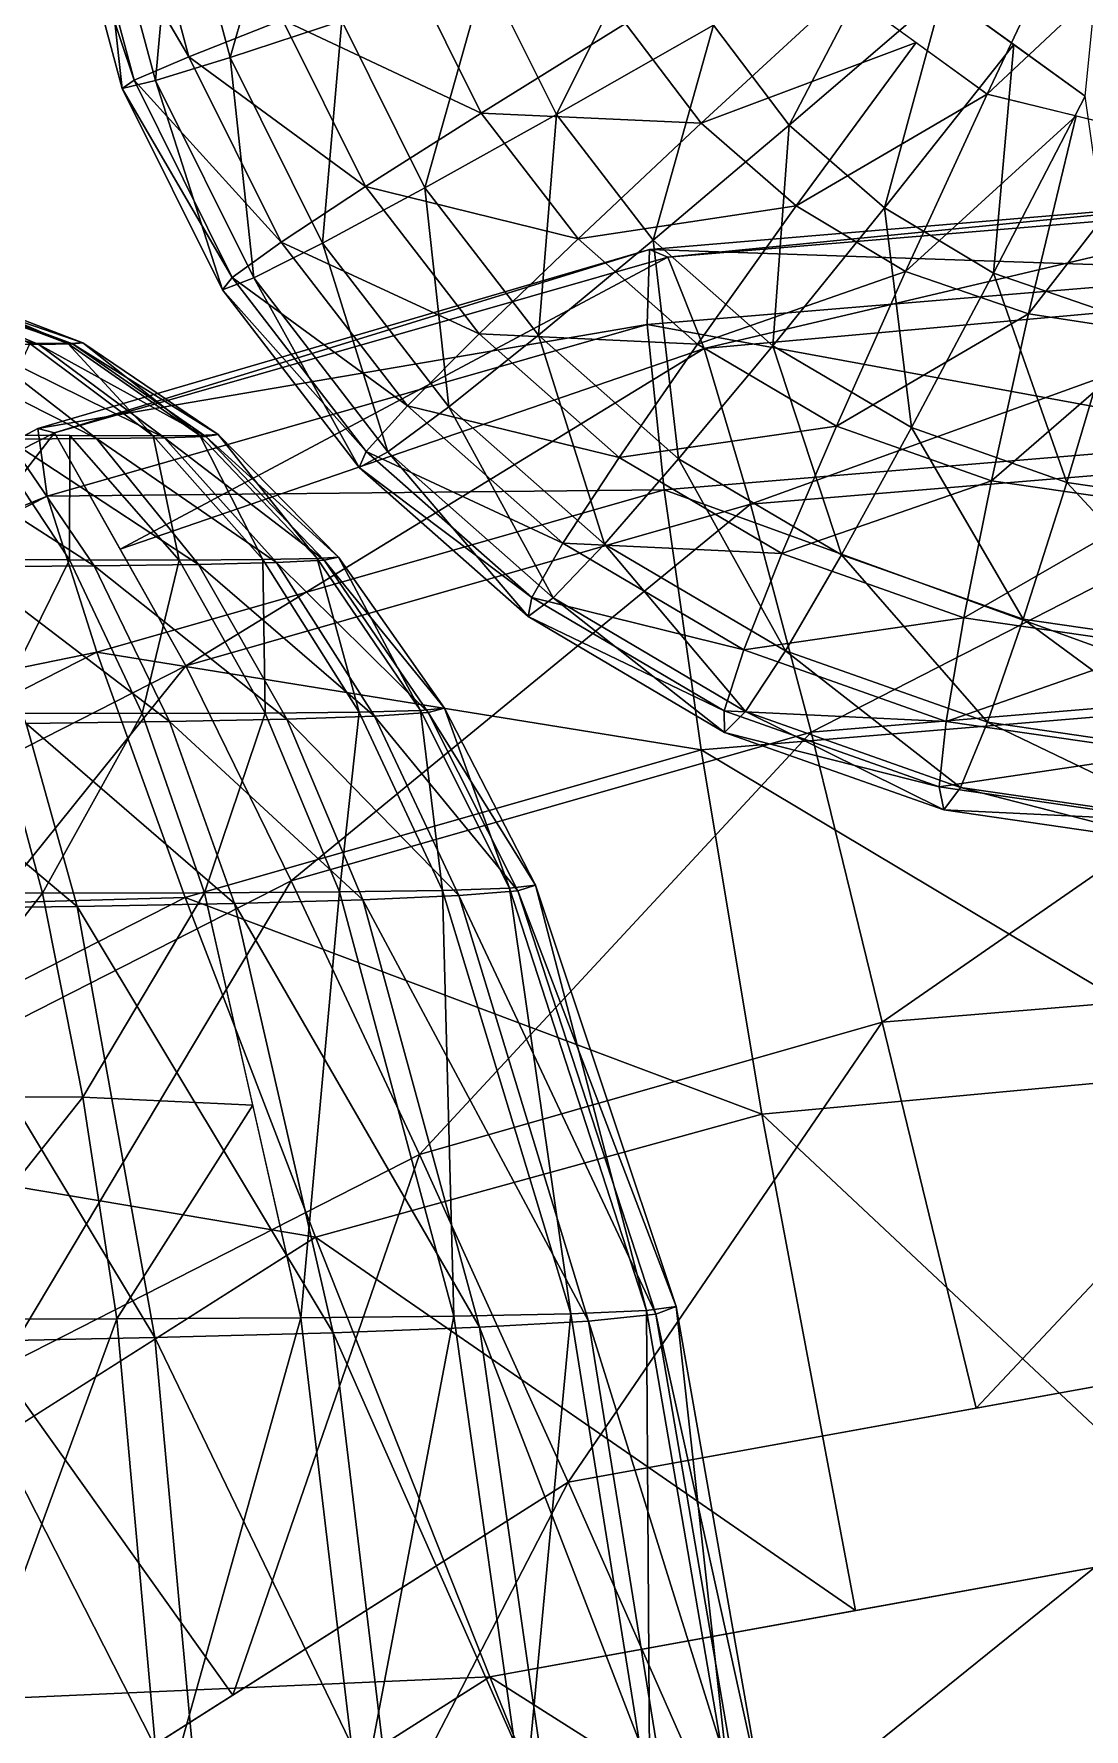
# Model space of a CAD drawing. Extents: x -23.6 to 25, y -17.9 to 25.9.
# Drawn here: x -6.35 to -0.6, y 8.44 to 17.73 of the extents above; entities that cross this region are included whole.
import ezdxf

# ---------------------------------------------------------------- set-up
doc = ezdxf.new("R2010")
doc.units = 0

msp = doc.modelspace()

# ---------------------------------------------------------------- linework, layer by layer
at = {"layer": 'Corps0', "color": 7}
for points in [[(-2.97674, 16.54516, -23.10852), (-2.87585, 16.50213, -18.45245), (0.62756, 16.84808, -23.16241)], [(0.62756, 16.84808, -23.16241), (0.52984, 16.42614, -27.6593), (-2.97674, 16.54516, -23.10852)], [(0.72149, 16.80163, -18.50494), (0.62756, 16.84808, -23.16241), (-2.87585, 16.50213, -18.45245)], [(-2.87585, 16.50213, -18.45245), (-2.67785, 16.00262, -13.79376), (0.72149, 16.80163, -18.50494)], [(0.80938, 16.31726, -13.83612), (0.72149, 16.80163, -18.50494), (-2.67785, 16.00262, -13.79376)], [(-6.32781, 15.56347, -23.05084), (-6.23669, 15.54132, -18.40344), (-2.97674, 16.54516, -23.10852)], [(-2.97674, 16.54516, -23.10852), (-2.98931, 16.13311, -27.60791), (-6.32781, 15.56347, -23.05084)], [(-2.87585, 16.50213, -18.45245), (-2.97674, 16.54516, -23.10852), (-6.23669, 15.54132, -18.40344)], [(-2.98931, 16.13311, -27.60791), (-2.97674, 16.54516, -23.10852), (0.52984, 16.42614, -27.6593)], [(-6.23669, 15.54132, -18.40344), (-5.87689, 14.90313, -13.80737), (-2.87585, 16.50213, -18.45245)], [(-2.67785, 16.00262, -13.79376), (-2.87585, 16.50213, -18.45245), (-5.87689, 14.90313, -13.80737)], [(0.52984, 16.42614, -27.6593), (0.43115, 15.50579, -31.84674), (-2.98931, 16.13311, -27.60791)], [(-2.67785, 16.00262, -13.79376), (-2.42333, 15.14935, -9.25653), (0.80938, 16.31726, -13.83612)], [(0.88836, 15.4251, -9.30487), (0.80938, 16.31726, -13.83612), (-2.42333, 15.14935, -9.25653)], [(-6.27709, 15.19317, -27.55999), (-6.32781, 15.56347, -23.05084), (-2.98931, 16.13311, -27.60791)], [(-2.98931, 16.13311, -27.60791), (-2.89678, 15.22875, -31.79815), (-6.27709, 15.19317, -27.55999)], [(-2.89678, 15.22875, -31.79815), (-2.98931, 16.13311, -27.60791), (0.43115, 15.50579, -31.84674)], [(-5.87689, 14.90313, -13.80737), (-5.51727, 14.26483, -9.21148), (-2.67785, 16.00262, -13.79376)], [(-2.42333, 15.14935, -9.25653), (-2.67785, 16.00262, -13.79376), (-5.51727, 14.26483, -9.21148)], [(-9.33697, 13.95599, -22.98315), (-9.28802, 13.98785, -18.35906), (-6.32781, 15.56347, -23.05084)], [(-6.32781, 15.56347, -23.05084), (-6.27709, 15.19317, -27.55999), (-9.33697, 13.95599, -22.98315)], [(-6.23669, 15.54132, -18.40344), (-6.32781, 15.56347, -23.05084), (-9.28802, 13.98785, -18.35906)], [(-9.28802, 13.98785, -18.35906), (-8.32641, 12.83471, -9.17047), (-6.23669, 15.54132, -18.40344)], [(-5.51727, 14.26483, -9.21148), (-6.23669, 15.54132, -18.40344), (-8.32641, 12.83471, -9.17047)], [(0.43115, 15.50579, -31.84674), (0.33386, 14.05682, -35.5758), (-2.89678, 15.22875, -31.79815)], [(-2.42333, 15.14935, -9.25653), (-2.09197, 13.90142, -5.0158), (0.88836, 15.4251, -9.30487)], [(0.95611, 14.15521, -5.0603), (0.88836, 15.4251, -9.30487), (-2.09197, 13.90142, -5.0158)], [(-6.00598, 14.3399, -31.7528), (-6.27709, 15.19317, -27.55999), (-2.89678, 15.22875, -31.79815)], [(-2.89678, 15.22875, -31.79815), (-2.69323, 13.80487, -35.53161), (-6.00598, 14.3399, -31.7528)], [(-2.69323, 13.80487, -35.53161), (-2.89678, 15.22875, -31.79815), (0.33386, 14.05682, -35.5758)], [(-9.26214, 13.67358, -27.51654), (-9.33697, 13.95599, -22.98315), (-6.27709, 15.19317, -27.55999)], [(-6.27709, 15.19317, -27.55999), (-6.00598, 14.3399, -31.7528), (-9.26214, 13.67358, -27.51654)], [(-5.51727, 14.26483, -9.21148), (-4.93969, 13.08734, -4.97424), (-2.42333, 15.14935, -9.25653)], [(-2.09197, 13.90142, -5.0158), (-2.42333, 15.14935, -9.25653), (-4.93969, 13.08734, -4.97424)], [(-8.82885, 12.90283, -31.71166), (-9.26214, 13.67358, -27.51654), (-6.00598, 14.3399, -31.7528)], [(-6.00598, 14.3399, -31.7528), (-5.52124, 12.99633, -35.49041), (-8.82885, 12.90283, -31.71166)], [(-5.52124, 12.99633, -35.49041), (-6.00598, 14.3399, -31.7528), (-2.69323, 13.80487, -35.53161)], [(-8.32641, 12.83471, -9.17047), (-7.52532, 11.77099, -4.93658), (-5.51727, 14.26483, -9.21148)], [(-4.93969, 13.08734, -4.97424), (-5.51727, 14.26483, -9.21148), (-7.52532, 11.77099, -4.93658)], [(-2.09197, 13.90142, -5.0158), (-1.70263, 12.31195, -1.21185), (0.95611, 14.15521, -5.0603)], [(1.00976, 12.53778, -1.25146), (0.95611, 14.15521, -5.0603), (-1.70263, 12.31195, -1.21185)], [(0.33386, 14.05682, -35.5758), (0.24078, 12.04913, -38.69714), (-2.69323, 13.80487, -35.53161)], [(-4.93969, 13.08734, -4.97424), (-4.23675, 11.5874, -1.17492), (-2.09197, 13.90142, -5.0158)], [(-1.70263, 12.31195, -1.21185), (-2.09197, 13.90142, -5.0158), (-4.23675, 11.5874, -1.17492)], [(-2.69323, 13.80487, -35.53161), (-2.36077, 11.80804, -38.65917), (-5.52124, 12.99633, -35.49041)], [(-2.36077, 11.80804, -38.65917), (-2.69323, 13.80487, -35.53161), (0.24078, 12.04913, -38.69714)], [(-7.52532, 11.77099, -4.93658), (-6.53759, 10.41619, -1.14135), (-4.93969, 13.08734, -4.97424)], [(-4.23675, 11.5874, -1.17492), (-4.93969, 13.08734, -4.97424), (-6.53759, 10.41619, -1.14135)], [(-8.08886, 11.6892, -35.453), (-8.82885, 12.90283, -31.71166), (-5.52124, 12.99633, -35.49041)], [(-5.52124, 12.99633, -35.49041), (-4.8078, 11.13476, -38.62353), (-8.08886, 11.6892, -35.453)], [(-4.8078, 11.13476, -38.62353), (-5.52124, 12.99633, -35.49041), (-2.36077, 11.80804, -38.65917)], [(-1.70263, 12.31195, -1.21185), (-1.18774, 10.19842, 2.00531), (1.00976, 12.53778, -1.25146)], [(1.04699, 10.60314, 1.97271), (1.00976, 12.53778, -1.25146), (-1.18774, 10.19842, 2.00531)], [(-4.23675, 11.5874, -1.17492), (-3.4226, 9.79357, 2.0379), (-1.70263, 12.31195, -1.21185)], [(-1.18774, 10.19842, 2.00531), (-1.70263, 12.31195, -1.21185), (-3.4226, 9.79357, 2.0379)], [(0.24078, 12.04913, -38.69714), (0.15423, 9.45245, -41.06201), (-2.36077, 11.80804, -38.65917)], [(-2.36077, 11.80804, -38.65917), (-1.84844, 9.08978, -41.03277), (-4.8078, 11.13476, -38.62353)], [(-1.84844, 9.08978, -41.03277), (-2.36077, 11.80804, -38.65917), (0.15423, 9.45245, -41.06201)], [(-6.88311, 9.81768, -38.59326), (-8.08886, 11.6892, -35.453), (-4.8078, 11.13476, -38.62353)], [(-6.53759, 10.41619, -1.14135), (-5.26007, 8.6275, 2.06463), (-4.23675, 11.5874, -1.17492)], [(-3.4226, 9.79357, 2.0379), (-4.23675, 11.5874, -1.17492), (-5.26007, 8.6275, 2.06463)], [(-4.8078, 11.13476, -38.62353), (-3.85125, 8.72692, -41.0036), (-8.95843, 8.50042, -38.56304)], [(-3.85125, 8.72692, -41.0036), (-4.8078, 11.13476, -38.62353), (-1.84844, 9.08978, -41.03277)], [(-3.4226, 9.79357, 2.0379), (-2.51251, 7.73339, 4.51531), (1.04699, 10.60314, 1.97271)], [(1.06506, 8.38134, 4.46313), (1.04699, 10.60314, 1.97271), (-2.51251, 7.73339, 4.51531)], [(-5.26007, 8.6275, 2.06463), (-6.53759, 10.41619, -1.14135), (-7.09753, 7.4613, 2.09143)], [(-7.09753, 7.4613, 2.09143), (-5.45385, 5.86657, 4.55822), (-3.4226, 9.79357, 2.0379)], [(-2.51251, 7.73339, 4.51531), (-3.4226, 9.79357, 2.0379), (-5.45385, 5.86657, 4.55822)], [(0.15423, 9.45245, -41.06201), (0.07708, 6.23651, -42.52136), (-3.85125, 8.72692, -41.0036)], [(-7.14447, 6.63684, -40.95562), (-8.95843, 8.50042, -38.56304), (-3.85125, 8.72692, -41.0036)], [(-3.85125, 8.72692, -41.0036), (-2.63677, 5.74505, -42.48175), (-7.14447, 6.63684, -40.95562)], [(-2.63677, 5.74505, -42.48175), (-3.85125, 8.72692, -41.0036), (0.07708, 6.23651, -42.52136)]]:
    msp.add_3dface(points, dxfattribs=at)
at = {"layer": 'Nez1', "color": 2}
for points in [[(-5.57269, 18.70666, -15.55389), (-5.27423, 17.59606, -15.56866), (-4.93127, 18.79626, -14.50286)], [(-4.66278, 17.79681, -14.51617), (-4.93127, 18.79626, -14.50286), (-5.27423, 17.59606, -15.56866)], [(-5.79949, 18.71136, -20.49487), (-5.50103, 17.60076, -20.50958), (-6.11889, 18.65295, -19.28637)], [(-6.00146, 18.65051, -16.72814), (-5.6842, 17.46966, -16.74383), (-5.57269, 18.70666, -15.55389)], [(-5.50103, 17.60076, -20.50958), (-5.79949, 18.71136, -20.49487), (-4.98852, 17.80352, -21.61334)], [(-5.27423, 17.59606, -15.56866), (-5.57269, 18.70666, -15.55389), (-5.6842, 17.46966, -16.74383)], [(-1.36932, 17.94964, -12.36285), (-0.59008, 17.38476, -12.39916), (-0.4519, 18.74963, -12.03363)], [(-6.11889, 18.65295, -19.28637), (-5.80163, 17.4721, -19.302), (-6.19055, 18.63177, -18.00122)], [(-6.19055, 18.63177, -18.00122), (-5.86669, 17.42645, -18.01727), (-6.00146, 18.65051, -16.72814)], [(-5.86669, 17.42645, -18.01727), (-6.19055, 18.63177, -18.00122), (-5.80163, 17.4721, -19.302)], [(-5.80163, 17.4721, -19.302), (-6.11889, 18.65295, -19.28637), (-5.50103, 17.60076, -20.50958)], [(-5.6842, 17.46966, -16.74383), (-6.00146, 18.65051, -16.72814), (-5.86669, 17.42645, -18.01727)], [(-3.87518, 18.06317, -13.61071), (-3.48675, 17.28356, -13.62933), (-2.93743, 18.38629, -12.87689)], [(-2.62542, 17.77301, -12.89178), (-2.93743, 18.38629, -12.87689), (-3.48675, 17.28356, -13.62933)], [(-1.12695, 17.39587, -24.09527), (-1.90618, 17.96069, -24.05895), (-0.61926, 18.46893, -24.48822)], [(-0.61926, 18.46893, -24.48822), (-0.11437, 18.34533, -24.51147), (-1.12695, 17.39587, -24.09527)], [(-2.62542, 17.77301, -12.89178), (-2.21099, 17.22589, -12.91131), (-1.62213, 18.35351, -12.35089)], [(-1.36932, 17.94964, -12.36285), (-1.62213, 18.35351, -12.35089), (-2.21099, 17.22589, -12.91131)], [(-0.15191, 17.1571, -24.14025), (-1.12695, 17.39587, -24.09527), (-0.11437, 18.34533, -24.51147)], [(-4.28723, 18.07165, -22.58654), (-3.8988, 17.29205, -22.60516), (-4.98852, 17.80352, -21.61334)], [(-4.66278, 17.79681, -14.51617), (-4.20727, 16.88262, -14.53796), (-3.87518, 18.06317, -13.61071)], [(-3.8988, 17.29205, -22.60516), (-4.28723, 18.07165, -22.58654), (-3.10858, 17.78302, -23.4176)], [(-3.48675, 17.28356, -13.62933), (-3.87518, 18.06317, -13.61071), (-4.20727, 16.88262, -14.53796)], [(-2.69415, 17.23583, -23.43713), (-3.10858, 17.78302, -23.4176), (-1.90618, 17.96069, -24.05895)], [(-1.90618, 17.96069, -24.05895), (-1.51654, 17.67822, -24.07714), (-2.69415, 17.23583, -23.43713)], [(-2.21099, 17.22589, -12.91131), (-1.68988, 16.77355, -12.93566), (-1.36932, 17.94964, -12.36285)], [(-0.97967, 17.66717, -12.38104), (-1.36932, 17.94964, -12.36285), (-1.68988, 16.77355, -12.93566)], [(-4.98852, 17.80352, -21.61334), (-4.53302, 16.88934, -21.63513), (-5.50103, 17.60076, -20.50958)], [(-5.27423, 17.59606, -15.56866), (-4.76812, 16.5802, -15.59283), (-4.66278, 17.79681, -14.51617)], [(-4.53302, 16.88934, -21.63513), (-4.98852, 17.80352, -21.61334), (-3.8988, 17.29205, -22.60516)], [(-4.20727, 16.88262, -14.53796), (-4.66278, 17.79681, -14.51617), (-4.76812, 16.5802, -15.59283)], [(-3.10858, 17.78302, -23.4176), (-2.69415, 17.23583, -23.43713), (-3.8988, 17.29205, -22.60516)], [(-3.48675, 17.28356, -13.62933), (-2.95642, 16.59558, -13.65435), (-2.62542, 17.77301, -12.89178)], [(-2.21099, 17.22589, -12.91131), (-2.62542, 17.77301, -12.89178), (-2.95642, 16.59558, -13.65435)], [(-2.17303, 16.7835, -23.46148), (-2.69415, 17.23583, -23.43713), (-1.51654, 17.67822, -24.07714)], [(-1.51654, 17.67822, -24.07714), (-1.12695, 17.39587, -24.09527), (-2.17303, 16.7835, -23.46148)], [(-1.68988, 16.77355, -12.93566), (-1.09179, 16.41455, -12.96343), (-0.97967, 17.66717, -12.38104)], [(-0.59008, 17.38476, -12.39916), (-0.97967, 17.66717, -12.38104), (-1.09179, 16.41455, -12.96343)], [(-5.50103, 17.60076, -20.50958), (-4.99493, 16.58489, -20.53381), (-5.80163, 17.4721, -19.302)], [(-5.6842, 17.46966, -16.74383), (-5.14599, 16.38958, -16.76953), (-5.27423, 17.59606, -15.56866)], [(-4.99493, 16.58489, -20.53381), (-5.50103, 17.60076, -20.50958), (-4.53302, 16.88934, -21.63513)], [(-4.76812, 16.5802, -15.59283), (-5.27423, 17.59606, -15.56866), (-5.14599, 16.38958, -16.76953)], [(-5.80163, 17.4721, -19.302), (-5.26342, 16.39202, -19.32775), (-5.86669, 17.42645, -18.01727)], [(-5.86669, 17.42645, -18.01727), (-5.31738, 16.32397, -18.04351), (-5.6842, 17.46966, -16.74383)], [(-5.26342, 16.39202, -19.32775), (-5.80163, 17.4721, -19.302), (-4.99493, 16.58489, -20.53381)], [(-5.14599, 16.38958, -16.76953), (-5.6842, 17.46966, -16.74383), (-5.31738, 16.32397, -18.04351)], [(-5.31738, 16.32397, -18.04351), (-5.86669, 17.42645, -18.01727), (-5.26342, 16.39202, -19.32775)], [(-1.57495, 16.42456, -23.48925), (-2.17303, 16.7835, -23.46148), (-1.12695, 17.39587, -24.09527)], [(-1.12695, 17.39587, -24.09527), (-0.63946, 17.27648, -24.11779), (-1.57495, 16.42456, -23.48925)], [(-1.09179, 16.41455, -12.96343), (-0.41729, 16.1828, -12.99462), (-0.59008, 17.38476, -12.39916)], [(-3.8988, 17.29205, -22.60516), (-3.36846, 16.60406, -22.63012), (-4.53302, 16.88934, -21.63513)], [(-4.20727, 16.88262, -14.53796), (-3.58538, 16.07574, -14.56726), (-3.48675, 17.28356, -13.62933)], [(-3.36846, 16.60406, -22.63012), (-3.8988, 17.29205, -22.60516), (-2.69415, 17.23583, -23.43713)], [(-2.95642, 16.59558, -13.65435), (-3.48675, 17.28356, -13.62933), (-3.58538, 16.07574, -14.56726)], [(-0.90045, 16.19274, -23.52044), (-1.57495, 16.42456, -23.48925), (-0.63946, 17.27648, -24.11779)], [(-0.63946, 17.27648, -24.11779), (-0.15191, 17.1571, -24.14025), (-0.90045, 16.19274, -23.52044)], [(-2.69415, 17.23583, -23.43713), (-2.17303, 16.7835, -23.46148), (-3.36846, 16.60406, -22.63012)], [(-2.95642, 16.59558, -13.65435), (-2.30206, 16.01788, -13.68493), (-2.21099, 17.22589, -12.91131)], [(-1.68988, 16.77355, -12.93566), (-2.21099, 17.22589, -12.91131), (-2.30206, 16.01788, -13.68493)], [(-0.17437, 16.08154, -23.55389), (-0.90045, 16.19274, -23.52044), (-0.15191, 17.1571, -24.14025)], [(-4.53302, 16.88934, -21.63513), (-3.91113, 16.08245, -21.66442), (-4.99493, 16.58489, -20.53381)], [(-4.76812, 16.5802, -15.59283), (-4.07708, 15.68365, -15.62542), (-4.20727, 16.88262, -14.53796)], [(-3.91113, 16.08245, -21.66442), (-4.53302, 16.88934, -21.63513), (-3.36846, 16.60406, -22.63012)], [(-3.58538, 16.07574, -14.56726), (-4.20727, 16.88262, -14.53796), (-4.07708, 15.68365, -15.62542)], [(-2.71405, 16.02636, -22.6607), (-3.36846, 16.60406, -22.63012), (-2.17303, 16.7835, -23.46148)], [(-2.17303, 16.7835, -23.46148), (-1.57495, 16.42456, -23.48925), (-2.71405, 16.02636, -22.6607)], [(-2.30206, 16.01788, -13.68493), (-1.54095, 15.56951, -13.72021), (-1.68988, 16.77355, -12.93566)], [(-1.09179, 16.41455, -12.96343), (-1.68988, 16.77355, -12.93566), (-1.54095, 15.56951, -13.72021)], [(-4.99493, 16.58489, -20.53381), (-4.30389, 15.68835, -20.56634), (-5.26342, 16.39202, -19.32775)], [(-5.14599, 16.38958, -16.76953), (-4.41125, 15.43634, -16.80419), (-4.76812, 16.5802, -15.59283)], [(-4.30389, 15.68835, -20.56634), (-4.99493, 16.58489, -20.53381), (-3.91113, 16.08245, -21.66442)], [(-4.07708, 15.68365, -15.62542), (-4.76812, 16.5802, -15.59283), (-4.41125, 15.43634, -16.80419)], [(-3.36846, 16.60406, -22.63012), (-2.71405, 16.02636, -22.6607), (-3.91113, 16.08245, -21.66442)], [(-3.58538, 16.07574, -14.56726), (-2.81787, 15.39837, -14.60308), (-2.95642, 16.59558, -13.65435)], [(-2.30206, 16.01788, -13.68493), (-2.95642, 16.59558, -13.65435), (-2.81787, 15.39837, -14.60308)], [(-5.26342, 16.39202, -19.32775), (-4.52868, 15.43878, -19.36236), (-5.31738, 16.32397, -18.04351)], [(-5.31738, 16.32397, -18.04351), (-4.56738, 15.35095, -18.07885), (-5.14599, 16.38958, -16.76953)], [(-4.52868, 15.43878, -19.36236), (-5.26342, 16.39202, -19.32775), (-4.30389, 15.68835, -20.56634)], [(-4.41125, 15.43634, -16.80419), (-5.14599, 16.38958, -16.76953), (-4.56738, 15.35095, -18.07885)], [(-1.953, 15.578, -22.69604), (-2.71405, 16.02636, -22.6607), (-1.57495, 16.42456, -23.48925)], [(-1.57495, 16.42456, -23.48925), (-0.90045, 16.19274, -23.52044), (-1.953, 15.578, -22.69604)], [(-1.54095, 15.56951, -13.72021), (-0.69104, 15.2691, -13.75958), (-1.09179, 16.41455, -12.96343)], [(-0.41729, 16.1828, -12.99462), (-1.09179, 16.41455, -12.96343), (-0.69104, 15.2691, -13.75958)], [(-4.56738, 15.35095, -18.07885), (-5.31738, 16.32397, -18.04351), (-4.52868, 15.43878, -19.36236)], [(-1.10308, 15.27758, -22.73541), (-1.953, 15.578, -22.69604), (-0.90045, 16.19274, -23.52044)], [(-0.90045, 16.19274, -23.52044), (-0.17437, 16.08154, -23.55389), (-1.10308, 15.27758, -22.73541)], [(-0.69104, 15.2691, -13.75958), (0.23022, 15.13574, -13.80194), (-0.41729, 16.1828, -12.99462)], [(-3.91113, 16.08245, -21.66442), (-3.14361, 15.40509, -21.70025), (-4.30389, 15.68835, -20.56634)], [(-4.07708, 15.68365, -15.62542), (-3.22424, 14.9309, -15.66528), (-3.58538, 16.07574, -14.56726)], [(-3.14361, 15.40509, -21.70025), (-3.91113, 16.08245, -21.66442), (-2.71405, 16.02636, -22.6607)], [(-2.81787, 15.39837, -14.60308), (-3.58538, 16.07574, -14.56726), (-3.22424, 14.9309, -15.66528)], [(-0.18182, 15.14422, -22.77777), (-1.10308, 15.27758, -22.73541), (-0.17437, 16.08154, -23.55389)], [(-2.71405, 16.02636, -22.6607), (-1.953, 15.578, -22.69604), (-3.14361, 15.40509, -21.70025)], [(-2.81787, 15.39837, -14.60308), (-1.92541, 14.87249, -14.64459), (-2.30206, 16.01788, -13.68493)], [(-1.54095, 15.56951, -13.72021), (-2.30206, 16.01788, -13.68493), (-1.92541, 14.87249, -14.64459)], [(-4.30389, 15.68835, -20.56634), (-3.45104, 14.9356, -20.60626), (-4.52868, 15.43878, -19.36236)], [(-4.41125, 15.43634, -16.80419), (-3.50457, 14.63604, -16.84661), (-4.07708, 15.68365, -15.62542)], [(-3.45104, 14.9356, -20.60626), (-4.30389, 15.68835, -20.56634), (-3.14361, 15.40509, -21.70025)], [(-3.22424, 14.9309, -15.66528), (-4.07708, 15.68365, -15.62542), (-3.50457, 14.63604, -16.84661)], [(-2.25115, 14.87921, -21.74176), (-3.14361, 15.40509, -21.70025), (-1.953, 15.578, -22.69604)], [(-1.953, 15.578, -22.69604), (-1.10308, 15.27758, -22.73541), (-2.25115, 14.87921, -21.74176)], [(-1.92541, 14.87249, -14.64459), (-0.92871, 14.52032, -14.69067), (-1.54095, 15.56951, -13.72021)], [(-0.69104, 15.2691, -13.75958), (-1.54095, 15.56951, -13.72021), (-0.92871, 14.52032, -14.69067)], [(-4.52868, 15.43878, -19.36236), (-3.622, 14.63842, -19.40478), (-4.56738, 15.35095, -18.07885)], [(-4.56738, 15.35095, -18.07885), (-3.64184, 14.53405, -18.12213), (-4.41125, 15.43634, -16.80419)], [(-3.622, 14.63842, -19.40478), (-4.52868, 15.43878, -19.36236), (-3.45104, 14.9356, -20.60626)], [(-3.50457, 14.63604, -16.84661), (-4.41125, 15.43634, -16.80419), (-3.64184, 14.53405, -18.12213)], [(-3.64184, 14.53405, -18.12213), (-4.56738, 15.35095, -18.07885), (-3.622, 14.63842, -19.40478)], [(-3.14361, 15.40509, -21.70025), (-2.25115, 14.87921, -21.74176), (-3.45104, 14.9356, -20.60626)], [(-3.22424, 14.9309, -15.66528), (-2.2326, 14.34667, -15.71136), (-2.81787, 15.39837, -14.60308)], [(-1.92541, 14.87249, -14.64459), (-2.81787, 15.39837, -14.60308), (-2.2326, 14.34667, -15.71136)], [(-1.25451, 14.52703, -21.78784), (-2.25115, 14.87921, -21.74176), (-1.10308, 15.27758, -22.73541)], [(-1.10308, 15.27758, -22.73541), (-0.18182, 15.14422, -22.77777), (-1.25451, 14.52703, -21.78784)], [(-0.92871, 14.52032, -14.69067), (0.15161, 14.36389, -14.74041), (-0.69104, 15.2691, -13.75958)], [(0.23022, 15.13574, -13.80194), (-0.69104, 15.2691, -13.75958), (0.15161, 14.36389, -14.74041)], [(-0.17413, 14.3706, -21.83758), (-1.25451, 14.52703, -21.78784), (-0.18182, 15.14422, -22.77777)], [(-3.45104, 14.9356, -20.60626), (-2.45941, 14.35131, -20.65228), (-3.622, 14.63842, -19.40478)], [(-3.50457, 14.63604, -16.84661), (-2.45013, 14.01477, -16.89556), (-3.22424, 14.9309, -15.66528)], [(-2.45941, 14.35131, -20.65228), (-3.45104, 14.9356, -20.60626), (-2.25115, 14.87921, -21.74176)], [(-2.2326, 14.34667, -15.71136), (-3.22424, 14.9309, -15.66528), (-2.45013, 14.01477, -16.89556)], [(-2.25115, 14.87921, -21.74176), (-1.25451, 14.52703, -21.78784), (-2.45941, 14.35131, -20.65228)], [(-2.2326, 14.34667, -15.71136), (-1.12506, 13.95526, -15.76257), (-1.92541, 14.87249, -14.64459)], [(-0.92871, 14.52032, -14.69067), (-1.92541, 14.87249, -14.64459), (-1.12506, 13.95526, -15.76257)], [(-3.622, 14.63842, -19.40478), (-2.56756, 14.01721, -19.45373), (-3.64184, 14.53405, -18.12213)], [(-3.64184, 14.53405, -18.12213), (-2.56561, 13.8999, -18.17211), (-3.50457, 14.63604, -16.84661)], [(-2.56756, 14.01721, -19.45373), (-3.622, 14.63842, -19.40478), (-2.45941, 14.35131, -20.65228)], [(-2.45013, 14.01477, -16.89556), (-3.50457, 14.63604, -16.84661), (-2.56561, 13.8999, -18.17211)], [(-2.56561, 13.8999, -18.17211), (-3.64184, 14.53405, -18.12213), (-2.56756, 14.01721, -19.45373)], [(-1.35186, 13.95996, -20.70355), (-2.45941, 14.35131, -20.65228), (-1.25451, 14.52703, -21.78784)], [(-1.25451, 14.52703, -21.78784), (-0.17413, 14.3706, -21.83758), (-1.35186, 13.95996, -20.70355)], [(-1.12506, 13.95526, -15.76257), (0.07537, 13.78143, -15.81781), (-0.92871, 14.52032, -14.69067)], [(0.15161, 14.36389, -14.74041), (-0.92871, 14.52032, -14.69067), (0.07537, 13.78143, -15.81781)], [(-2.45941, 14.35131, -20.65228), (-1.35186, 13.95996, -20.70355), (-2.56756, 14.01721, -19.45373)], [(-2.45013, 14.01477, -16.89556), (-1.27264, 13.59869, -16.95001), (-2.2326, 14.34667, -15.71136)], [(-1.12506, 13.95526, -15.76257), (-2.2326, 14.34667, -15.71136), (-1.27264, 13.59869, -16.95001)], [(-0.15142, 13.78613, -20.75878), (-1.35186, 13.95996, -20.70355), (-0.17413, 14.3706, -21.83758)], [(-2.56756, 14.01721, -19.45373), (-1.39007, 13.60107, -19.50817), (-2.56561, 13.8999, -18.17211)], [(-1.39007, 13.60107, -19.50817), (-2.56756, 14.01721, -19.45373), (-1.35186, 13.95996, -20.70355)], [(-2.56561, 13.8999, -18.17211), (-1.36364, 13.47521, -18.22772), (-2.45013, 14.01477, -16.89556)], [(-1.27264, 13.59869, -16.95001), (-2.45013, 14.01477, -16.89556), (-1.36364, 13.47521, -18.22772)], [(-1.35186, 13.95996, -20.70355), (-0.15142, 13.78613, -20.75878), (-1.39007, 13.60107, -19.50817)], [(-1.27264, 13.59869, -16.95001), (0.00378, 13.41381, -17.00878), (-1.12506, 13.95526, -15.76257)], [(0.07537, 13.78143, -15.81781), (-1.12506, 13.95526, -15.76257), (0.00378, 13.41381, -17.00878)], [(-1.36364, 13.47521, -18.22772), (-2.56561, 13.8999, -18.17211), (-1.39007, 13.60107, -19.50817)], [(-0.11364, 13.41625, -19.56695), (-1.39007, 13.60107, -19.50817), (-0.15142, 13.78613, -20.75878)], [(-1.39007, 13.60107, -19.50817), (-0.11364, 13.41625, -19.56695), (-1.36364, 13.47521, -18.22772)], [(-1.36364, 13.47521, -18.22772), (-0.06079, 13.28649, -18.28771), (-1.27264, 13.59869, -16.95001)], [(0.00378, 13.41381, -17.00878), (-1.27264, 13.59869, -16.95001), (-0.06079, 13.28649, -18.28771)], [(-0.06079, 13.28649, -18.28771), (-1.36364, 13.47521, -18.22772), (-0.11364, 13.41625, -19.56695)]]:
    msp.add_3dface(points, dxfattribs=at)
at = {"layer": 'Pied_g14', "color": 2}
for points in [[(-7.02746, 16.02673, -51.10772), (-7.62353, 16.35522, -50.73516), (-6.32354, 16.02526, -50.13922)], [(-7.09197, 16.34851, -50.08618), (-6.32354, 16.02526, -50.13922), (-7.62353, 16.35522, -50.73516)], [(-7.00024, 16.34881, -49.69421), (-6.13836, 16.02783, -49.5725), (-7.09197, 16.34851, -50.08618)], [(-6.32354, 16.02526, -50.13922), (-7.09197, 16.34851, -50.08618), (-6.13836, 16.02783, -49.5725)], [(-7.01672, 16.34973, -48.91442), (-6.16387, 16.03051, -48.36541), (-6.90844, 16.34918, -49.302)], [(-6.16387, 16.03051, -48.36541), (-7.01672, 16.34973, -48.91442), (-6.37286, 16.03051, -47.80712)], [(-6.90844, 16.34918, -49.302), (-6.08239, 16.03308, -48.96728), (-7.00024, 16.34881, -49.69421)], [(-6.13836, 16.02783, -49.5725), (-7.00024, 16.34881, -49.69421), (-6.08239, 16.03308, -48.96728)], [(-6.08239, 16.03308, -48.96728), (-6.90844, 16.34918, -49.302), (-6.16387, 16.03051, -48.36541)], [(-6.49377, 15.50683, -51.44989), (-7.02746, 16.02673, -51.10772), (-6.00769, 15.50921, -50.8684)], [(-6.67559, 16.02593, -50.62347), (-6.00769, 15.50921, -50.8684), (-7.02746, 16.02673, -51.10772)], [(-6.00769, 15.50921, -50.8684), (-6.67559, 16.02593, -50.62347), (-5.63391, 15.51397, -50.21405)], [(-6.32354, 16.02526, -50.13922), (-5.63391, 15.51397, -50.21405), (-6.67559, 16.02593, -50.62347)], [(-5.69683, 15.52404, -47.23602), (-6.37286, 16.03051, -47.80712), (-6.60797, 15.52709, -46.03765)], [(-6.37286, 16.03051, -47.80712), (-5.69683, 15.52404, -47.23602), (-6.16387, 16.03051, -48.36541)], [(-6.13836, 16.02783, -49.5725), (-5.40814, 15.52136, -49.49053), (-6.32354, 16.02526, -50.13922)], [(-5.63391, 15.51397, -50.21405), (-6.32354, 16.02526, -50.13922), (-5.40814, 15.52136, -49.49053)], [(-6.16387, 16.03051, -48.36541), (-5.44073, 15.52642, -47.94909), (-6.08239, 16.03308, -48.96728)], [(-5.44073, 15.52642, -47.94909), (-6.16387, 16.03051, -48.36541), (-5.69683, 15.52404, -47.23602)], [(-6.08239, 16.03308, -48.96728), (-5.3402, 15.53198, -48.71789), (-6.13836, 16.02783, -49.5725)], [(-5.40814, 15.52136, -49.49053), (-6.13836, 16.02783, -49.5725), (-5.3402, 15.53198, -48.71789)], [(-5.3402, 15.53198, -48.71789), (-6.08239, 16.03308, -48.96728), (-5.44073, 15.52642, -47.94909)], [(-6.49377, 15.50683, -51.44989), (-6.02081, 14.81219, -51.76251), (-7.09997, 15.50659, -51.92523)], [(-6.71984, 14.807, -52.32873), (-7.09997, 15.50659, -51.92523), (-6.02081, 14.81219, -51.76251)], [(-6.15515, 14.84442, -45.38787), (-6.60797, 15.52709, -46.03765), (-6.87744, 14.84722, -44.85198)], [(-6.60797, 15.52709, -46.03765), (-6.15515, 14.84442, -45.38787), (-6.15246, 15.52551, -46.6369)], [(-6.00769, 15.50921, -50.8684), (-5.44824, 14.8197, -51.08251), (-6.49377, 15.50683, -51.44989)], [(-6.02081, 14.81219, -51.76251), (-6.49377, 15.50683, -51.44989), (-5.44824, 14.8197, -51.08251)], [(-5.5545, 14.84381, -46.04309), (-6.15246, 15.52551, -46.6369), (-6.15515, 14.84442, -45.38787)], [(-6.15246, 15.52551, -46.6369), (-5.5545, 14.84381, -46.04309), (-5.69683, 15.52404, -47.23602)], [(-5.63391, 15.51397, -50.21405), (-5.02136, 14.83007, -50.30712), (-6.00769, 15.50921, -50.8684)], [(-5.44824, 14.8197, -51.08251), (-6.00769, 15.50921, -50.8684), (-5.02136, 14.83007, -50.30712)], [(-5.69683, 15.52404, -47.23602), (-5.09539, 14.84613, -46.79956), (-5.44073, 15.52642, -47.94909)], [(-5.09539, 14.84613, -46.79956), (-5.69683, 15.52404, -47.23602), (-5.5545, 14.84381, -46.04309)], [(-5.40814, 15.52136, -49.49053), (-4.75909, 14.84356, -49.4552), (-5.63391, 15.51397, -50.21405)], [(-5.02136, 14.83007, -50.30712), (-5.63391, 15.51397, -50.21405), (-4.75909, 14.84356, -49.4552)], [(-5.44073, 15.52642, -47.94909), (-4.79736, 14.85144, -47.63952), (-5.3402, 15.53198, -48.71789)], [(-4.79736, 14.85144, -47.63952), (-5.44073, 15.52642, -47.94909), (-5.09539, 14.84613, -46.79956)], [(-5.3402, 15.53198, -48.71789), (-4.68029, 14.86041, -48.54516), (-5.40814, 15.52136, -49.49053)], [(-4.75909, 14.84356, -49.4552), (-5.40814, 15.52136, -49.49053), (-4.68029, 14.86041, -48.54516)], [(-4.68029, 14.86041, -48.54516), (-5.3402, 15.53198, -48.71789), (-4.79736, 14.85144, -47.63952)], [(-4.79736, 14.85144, -47.63952), (-4.23266, 14.01995, -47.42602), (-4.68029, 14.86041, -48.54516)], [(-4.68029, 14.86041, -48.54516), (-4.10107, 14.03253, -48.44091), (-4.75909, 14.84356, -49.4552)], [(-4.10107, 14.03253, -48.44091), (-4.68029, 14.86041, -48.54516), (-4.23266, 14.01995, -47.42602)], [(-6.87744, 14.84722, -44.85198), (-6.56915, 14.00476, -44.30212), (-6.15515, 14.84442, -45.38787)], [(-6.02081, 14.81219, -51.76251), (-5.60736, 13.95886, -52.04663), (-6.71984, 14.807, -52.32873)], [(-6.39282, 13.94818, -52.68115), (-6.71984, 14.807, -52.32873), (-5.60736, 13.95886, -52.04663)], [(-5.75769, 14.00415, -44.9027), (-6.15515, 14.84442, -45.38787), (-6.56915, 14.00476, -44.30212)], [(-6.15515, 14.84442, -45.38787), (-5.75769, 14.00415, -44.9027), (-5.5545, 14.84381, -46.04309)], [(-5.44824, 14.8197, -51.08251), (-4.96423, 13.97229, -51.2846), (-6.02081, 14.81219, -51.76251)], [(-5.60736, 13.95886, -52.04663), (-6.02081, 14.81219, -51.76251), (-4.96423, 13.97229, -51.2846)], [(-5.08312, 14.00604, -45.63696), (-5.5545, 14.84381, -46.04309), (-5.75769, 14.00415, -44.9027)], [(-5.5545, 14.84381, -46.04309), (-5.08312, 14.00604, -45.63696), (-5.09539, 14.84613, -46.79956)], [(-5.02136, 14.83007, -50.30712), (-4.48449, 13.98883, -50.41558), (-5.44824, 14.8197, -51.08251)], [(-4.96423, 13.97229, -51.2846), (-5.44824, 14.8197, -51.08251), (-4.48449, 13.98883, -50.41558)], [(-5.09539, 14.84613, -46.79956), (-4.56732, 14.01129, -46.48468), (-4.79736, 14.85144, -47.63952)], [(-4.56732, 14.01129, -46.48468), (-5.09539, 14.84613, -46.79956), (-5.08312, 14.00604, -45.63696)], [(-4.75909, 14.84356, -49.4552), (-4.18981, 14.00872, -49.46069), (-5.02136, 14.83007, -50.30712)], [(-4.48449, 13.98883, -50.41558), (-5.02136, 14.83007, -50.30712), (-4.18981, 14.00872, -49.46069)], [(-4.23266, 14.01995, -47.42602), (-4.79736, 14.85144, -47.63952), (-4.56732, 14.01129, -46.48468)], [(-4.18981, 14.00872, -49.46069), (-4.75909, 14.84356, -49.4552), (-4.10107, 14.03253, -48.44091)], [(-4.56732, 14.01129, -46.48468), (-4.11102, 13.03479, -46.27764), (-4.23266, 14.01995, -47.42602)], [(-4.23266, 14.01995, -47.42602), (-3.74468, 13.04675, -47.29736), (-4.10107, 14.03253, -48.44091)], [(-3.74468, 13.04675, -47.29736), (-4.23266, 14.01995, -47.42602), (-4.11102, 13.03479, -46.27764)], [(-4.10107, 14.03253, -48.44091), (-3.60076, 13.06292, -48.3966), (-4.18981, 14.00872, -49.46069)], [(-3.60076, 13.06292, -48.3966), (-4.10107, 14.03253, -48.44091), (-3.74468, 13.04675, -47.29736)], [(-6.30316, 13.0202, -43.91394), (-6.56915, 14.00476, -44.30212), (-7.31726, 13.02105, -43.42993)], [(-6.39282, 13.94818, -52.68115), (-6.11248, 12.94702, -52.99035), (-7.29913, 13.94, -53.16693)], [(-7.1054, 12.93341, -53.51684), (-7.29913, 13.94, -53.16693), (-6.11248, 12.94702, -52.99035)], [(-6.56915, 14.00476, -44.30212), (-6.30316, 13.0202, -43.91394), (-5.75769, 14.00415, -44.9027)], [(-5.60736, 13.95886, -52.04663), (-5.25189, 12.9635, -52.30291), (-6.39282, 13.94818, -52.68115)], [(-6.11248, 12.94702, -52.99035), (-6.39282, 13.94818, -52.68115), (-5.25189, 12.9635, -52.30291)], [(-5.41461, 13.02203, -44.56433), (-5.75769, 14.00415, -44.9027), (-6.30316, 13.0202, -43.91394)], [(-5.75769, 14.00415, -44.9027), (-5.41461, 13.02203, -44.56433), (-5.08312, 14.00604, -45.63696)], [(-4.96423, 13.97229, -51.2846), (-4.54718, 12.98284, -51.47723), (-5.60736, 13.95886, -52.04663)], [(-5.25189, 12.9635, -52.30291), (-5.60736, 13.95886, -52.04663), (-4.54718, 12.98284, -51.47723)], [(-4.6759, 13.02661, -45.35949), (-5.08312, 14.00604, -45.63696), (-5.41461, 13.02203, -44.56433)], [(-5.08312, 14.00604, -45.63696), (-4.6759, 13.02661, -45.35949), (-4.56732, 14.01129, -46.48468)], [(-4.48449, 13.98883, -50.41558), (-4.02142, 13.00579, -50.53576), (-4.96423, 13.97229, -51.2846)], [(-4.54718, 12.98284, -51.47723), (-4.96423, 13.97229, -51.2846), (-4.02142, 13.00579, -50.53576)], [(-4.11102, 13.03479, -46.27764), (-4.56732, 14.01129, -46.48468), (-4.6759, 13.02661, -45.35949)], [(-4.18981, 14.00872, -49.46069), (-3.6983, 13.0324, -49.50134), (-4.48449, 13.98883, -50.41558)], [(-4.02142, 13.00579, -50.53576), (-4.48449, 13.98883, -50.41558), (-3.6983, 13.0324, -49.50134)], [(-3.6983, 13.0324, -49.50134), (-4.18981, 14.00872, -49.46069), (-3.60076, 13.06292, -48.3966)], [(-7.31726, 13.02105, -43.42993), (-7.16839, 11.90808, -43.15753), (-6.30316, 13.0202, -43.91394)], [(-6.08251, 11.90234, -43.67559), (-6.30316, 13.0202, -43.91394), (-7.16839, 11.90808, -43.15753)], [(-6.30316, 13.0202, -43.91394), (-6.08251, 11.90234, -43.67559), (-5.41461, 13.02203, -44.56433)], [(-5.15112, 11.85784, -44.41137), (-5.41461, 13.02203, -44.56433), (-6.08251, 11.90234, -43.67559)], [(-5.41461, 13.02203, -44.56433), (-4.88763, 10.69366, -44.25842), (-4.6759, 13.02661, -45.35949)], [(-4.04907, 10.70288, -45.1289), (-4.6759, 13.02661, -45.35949), (-4.88763, 10.69366, -44.25842)], [(-4.6759, 13.02661, -45.35949), (-4.04907, 10.70288, -45.1289), (-4.11102, 13.03479, -46.27764)], [(-4.02142, 13.00579, -50.53576), (-3.31036, 10.67559, -50.79876), (-4.54718, 12.98284, -51.47723)], [(-4.11102, 13.03479, -46.27764), (-3.40832, 10.71618, -46.13427), (-3.74468, 13.04675, -47.29736)], [(-3.40832, 10.71618, -46.13427), (-4.11102, 13.03479, -46.27764), (-4.04907, 10.70288, -45.1289)], [(-3.6983, 13.0324, -49.50134), (-2.94219, 10.71374, -49.6654), (-4.02142, 13.00579, -50.53576)], [(-3.31036, 10.67559, -50.79876), (-4.02142, 13.00579, -50.53576), (-2.94219, 10.71374, -49.6654)], [(-3.74468, 13.04675, -47.29736), (-2.99291, 10.73382, -47.25097), (-3.60076, 13.06292, -48.3966)], [(-2.99291, 10.73382, -47.25097), (-3.74468, 13.04675, -47.29736), (-3.40832, 10.71618, -46.13427)], [(-3.60076, 13.06292, -48.3966), (-2.83038, 10.75634, -48.45513), (-3.6983, 13.0324, -49.50134)], [(-2.94219, 10.71374, -49.6654), (-3.6983, 13.0324, -49.50134), (-2.83038, 10.75634, -48.45513)], [(-2.83038, 10.75634, -48.45513), (-3.60076, 13.06292, -48.3966), (-2.99291, 10.73382, -47.25097)], [(-6.11248, 12.94702, -52.99035), (-5.68798, 10.58496, -53.4895), (-7.1054, 12.93341, -53.51684)], [(-6.81634, 10.5617, -54.06707), (-7.1054, 12.93341, -53.51684), (-5.68798, 10.58496, -53.4895)], [(-5.25189, 12.9635, -52.30291), (-4.70977, 10.61163, -52.73565), (-6.11248, 12.94702, -52.99035)], [(-5.68798, 10.58496, -53.4895), (-6.11248, 12.94702, -52.99035), (-4.70977, 10.61163, -52.73565)], [(-4.54718, 12.98284, -51.47723), (-3.90844, 10.64166, -51.8305), (-5.25189, 12.9635, -52.30291)], [(-4.70977, 10.61163, -52.73565), (-5.25189, 12.9635, -52.30291), (-3.90844, 10.64166, -51.8305)], [(-3.90844, 10.64166, -51.8305), (-4.54718, 12.98284, -51.47723), (-3.31036, 10.67559, -50.79876)], [(-7.16839, 11.90808, -43.15753), (-7.04779, 10.68493, -43.01739), (-6.08251, 11.90234, -43.67559)], [(-5.89642, 10.68768, -43.54675), (-6.08251, 11.90234, -43.67559), (-7.04779, 10.68493, -43.01739)], [(-6.08251, 11.90234, -43.67559), (-5.89642, 10.68768, -43.54675), (-5.15112, 11.85784, -44.41137)], [(-4.88763, 10.69366, -44.25842), (-5.15112, 11.85784, -44.41137), (-5.89642, 10.68768, -43.54675)], [(-7.04779, 10.68493, -43.01739), (-6.89062, 7.97125, -43.05303), (-5.89642, 10.68768, -43.54675)], [(-5.65173, 7.97534, -43.59759), (-5.89642, 10.68768, -43.54675), (-6.89062, 7.97125, -43.05303)], [(-5.89642, 10.68768, -43.54675), (-5.65173, 7.97534, -43.59759), (-4.88763, 10.69366, -44.25842)], [(-4.56646, 7.98278, -44.3302), (-4.88763, 10.69366, -44.25842), (-5.65173, 7.97534, -43.59759)], [(-4.88763, 10.69366, -44.25842), (-4.56646, 7.98278, -44.3302), (-4.04907, 10.70288, -45.1289)], [(-3.66467, 7.99389, -45.22656), (-4.04907, 10.70288, -45.1289), (-4.56646, 7.98278, -44.3302)], [(-4.04907, 10.70288, -45.1289), (-3.66467, 7.99389, -45.22656), (-3.40832, 10.71618, -46.13427)], [(-2.97583, 8.00952, -46.2622), (-3.40832, 10.71618, -46.13427), (-3.66467, 7.99389, -45.22656)], [(-3.40832, 10.71618, -46.13427), (-2.97583, 8.00952, -46.2622), (-2.99291, 10.73382, -47.25097)], [(-2.94219, 10.71374, -49.6654), (-2.47753, 8.00653, -49.90142), (-3.31036, 10.67559, -50.79876)], [(-2.99291, 10.73382, -47.25097), (-2.52978, 8.02984, -47.41284), (-2.83038, 10.75634, -48.45513)], [(-2.52978, 8.02984, -47.41284), (-2.99291, 10.73382, -47.25097), (-2.97583, 8.00952, -46.2622)], [(-2.83038, 10.75634, -48.45513), (-2.35589, 8.05554, -48.65393), (-2.94219, 10.71374, -49.6654)], [(-2.47753, 8.00653, -49.90142), (-2.94219, 10.71374, -49.6654), (-2.35589, 8.05554, -48.65393)], [(-2.35589, 8.05554, -48.65393), (-2.83038, 10.75634, -48.45513), (-2.52978, 8.02984, -47.41284)], [(-5.68798, 10.58496, -53.4895), (-5.43725, 7.85559, -53.84576), (-6.81634, 10.5617, -54.06707)], [(-4.70977, 10.61163, -52.73565), (-4.38348, 7.88714, -53.06781), (-5.68798, 10.58496, -53.4895)], [(-5.43725, 7.85559, -53.84576), (-5.68798, 10.58496, -53.4895), (-4.38348, 7.88714, -53.06781)], [(-3.90844, 10.64166, -51.8305), (-3.51983, 7.92254, -52.13403), (-4.70977, 10.61163, -52.73565)], [(-4.38348, 7.88714, -53.06781), (-4.70977, 10.61163, -52.73565), (-3.51983, 7.92254, -52.13403)], [(-3.31036, 10.67559, -50.79876), (-2.87506, 7.96228, -51.07), (-3.90844, 10.64166, -51.8305)], [(-3.51983, 7.92254, -52.13403), (-3.90844, 10.64166, -51.8305), (-2.87506, 7.96228, -51.07)], [(-2.87506, 7.96228, -51.07), (-3.31036, 10.67559, -50.79876), (-2.47753, 8.00653, -49.90142)], [(-6.65252, 7.82757, -54.44219), (-6.81634, 10.5617, -54.06707), (-5.43725, 7.85559, -53.84576)]]:
    msp.add_3dface(points, dxfattribs=at)

doc.saveas('drawing.dxf')
